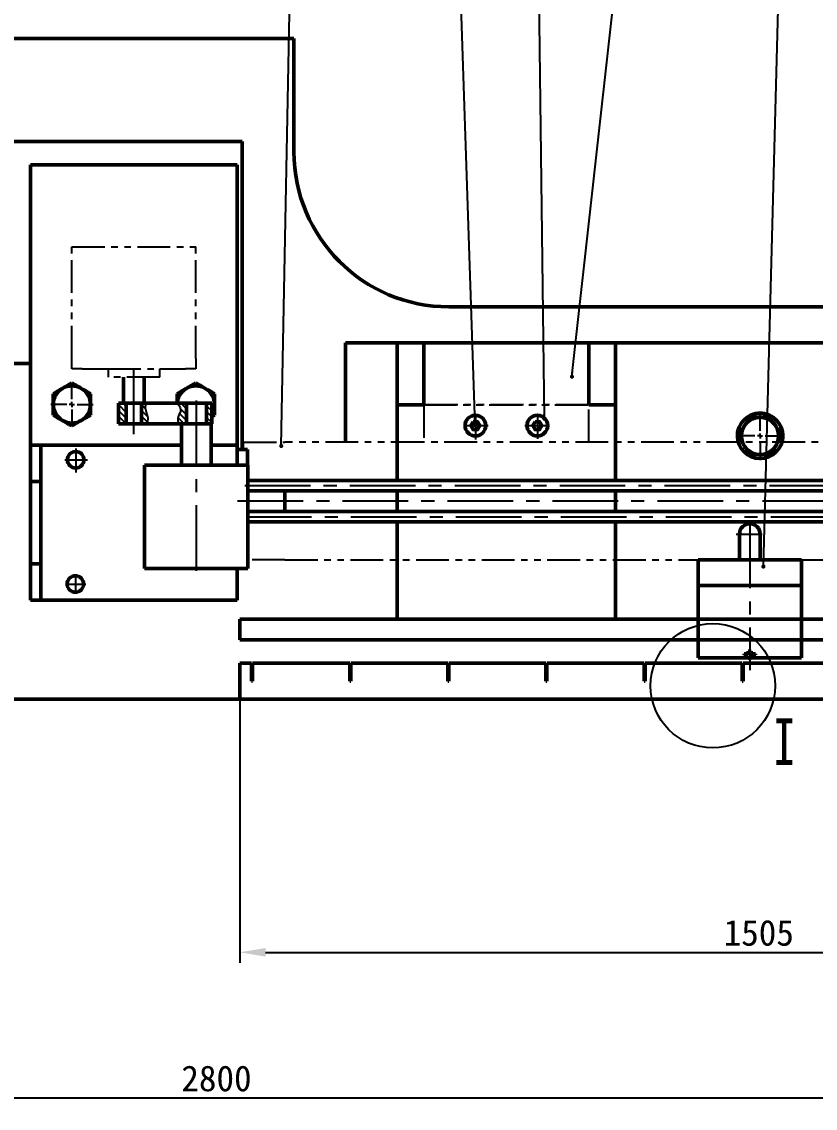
# Model space of a CAD drawing. Header units: millimetres. Extents: x 0 to 1189, y 0 to 841.
# Drawn here: x 331.2 to 484.8, y 188.4 to 398.9 of the extents above; entities that cross this region are included whole.
import ezdxf

# ---------------------------------------------------------------- set-up
doc = ezdxf.new("R2010")
doc.units = ezdxf.units.MM
doc.header["$PDSIZE"] = -1
doc.linetypes.add('CENTERX2', pattern=[20.32, 12.7, -2.54, 2.54, -2.54])
doc.linetypes.add('PHANTOM', pattern=[12.7, 6.35, -1.27, 1.27, -1.27, 1.27, -1.27])
for name, color, linetype in [('中心线', 1, 'CENTERX2'), ('剖面线', 6, 'Continuous'), ('双点划线', 2, 'PHANTOM'), ('尺寸线', 3, 'Continuous'), ('文字', 6, 'Continuous'), ('符号', 4, 'Continuous')]:
    doc.layers.add(name, color=color, linetype=linetype)
doc.layers.add('粗实线', color=255, linetype='Continuous', lineweight=50)
doc.styles.add('SLDTEXTSTYLE1', font='TXT', dxfattribs={"width": 0.7})
doc.dimstyles.new('SLDDIMSTYLE1', dxfattribs={"dimtxt": 0.18, "dimasz": 0.8, "dimexe": 0, "dimexo": 0.0625, "dimgap": 0, "dimtad": 0, "dimtih": 1, "dimtoh": 1, "dimdec": 0, "dimrnd": 1e-09, "dimzin": 0, "dimdsep": 46, "dimtxsty": 'Standard', "dimblk1": 'DOT', "dimblk2": 'DOT', "dimsah": 1, "dimcen": 0.09, "dimadec": 0, "dimazin": 0, "dimtfac": 0.8, "dimtdec": 0, "dimtofl": 0, "dimtmove": 0, "dimatfit": 3, "dimldrblk": 'DOT', "dimfxl": 0, "dimfrac": 2, "dimtolj": 1, "dimtzin": 0, "dimarcsym": 0})
doc.dimstyles.new('副本 ISO-25', dxfattribs={"dimscale": 2, "dimtxt": 2.5, "dimasz": 2.5, "dimexe": 1, "dimexo": 0, "dimtad": 1, "dimtoh": 1, "dimlfac": 5, "dimdsep": 46, "dimtxsty": 'Standard', "dimcen": 2.5, "dimclrd": 3, "dimclre": 3, "dimadec": 0, "dimazin": 0, "dimtfac": 1, "dimtmove": 0, "dimatfit": 3, "dimfxl": 0, "dimarcsym": 0})

# ---------------------------------------------------------------- blocks, each defined once
blk = doc.blocks.new('_Dot')
at = {"color": 0, "linetype": 'ByBlock', "lineweight": -2}
blk.add_line((-0.5, 0), (-1, 0), dxfattribs=at)
at = {"color": 0, "linetype": 'ByBlock', "const_width": 0.5}
blk.add_lwpolyline([(-0.25, 0, 1), (0.25, 0, 1)], format="xyb", close=True, dxfattribs=at)
blk = doc.blocks.new('SW_CENTERMARKSYMBOL_28')
at = {"layer": '中心线', "color": 0}
for p, q in [((0, 1), (0, 4.1)), ((-1, 0), (-4.1, 0)), ((0, 0), (-0.5, 0)), ((0, 0), (0, 0.5)), ((0, 0), (0, -0.5)), ((0, 0), (0.5, 0)), ((1, 0), (4.1, 0)), ((0, -1), (0, -4.1))]:
    blk.add_line(p, q, dxfattribs=at)
blk = doc.blocks.new('SW_CENTERMARKSYMBOL_41')
at = {"layer": '中心线', "color": 0}
for p, q in [((0, 1), (0, 4.7)), ((-1, 0), (-4.7, 0)), ((0, 0), (-0.5, 0)), ((0, 0), (0, 0.5)), ((0, 0), (0, -0.5)), ((0, 0), (0.5, 0)), ((1, 0), (4.7, 0)), ((0, -1), (0, -4.7))]:
    blk.add_line(p, q, dxfattribs=at)
blk = doc.blocks.new('*D162')
at = {"layer": 'Defpoints', "color": 0}
for p in [(598.9, 267.67), (138.9, 215.67), (598.9, 190.45)]:
    blk.add_point(p, dxfattribs=at)
at = {"layer": '尺寸线', "color": 3, "lineweight": -2}
for p, q in [((598.9, 267.67), (598.9, 188.45)), ((138.9, 215.67), (138.9, 188.45)), ((143.9, 190.45), (593.9, 190.45))]:
    blk.add_line(p, q, dxfattribs=at)
at = {"layer": '尺寸线', "color": 3}
for points in [[(143.9, 191.28), (143.9, 189.62), (138.9, 190.45)], [(593.9, 191.28), (593.9, 189.62), (598.9, 190.45)]]:
    blk.add_solid(points, dxfattribs=at)
at = {"layer": '尺寸线', "color": 0, "insert": (368.9, 194.2), "char_height": 5, "attachment_point": 5}
blk.add_mtext('2800', dxfattribs=at)
blk = doc.blocks.new('*D163')
at = {"layer": 'Defpoints', "color": 0}
for p in [(373.4, 267.67), (574.4, 267.67), (574.4, 218.65)]:
    blk.add_point(p, dxfattribs=at)
at = {"layer": '尺寸线', "color": 3, "lineweight": -2}
for p, q in [((373.4, 267.67), (373.4, 216.65)), ((574.4, 267.67), (574.4, 216.65)), ((378.4, 218.65), (569.4, 218.65))]:
    blk.add_line(p, q, dxfattribs=at)
at = {"layer": '尺寸线', "color": 3}
for points in [[(378.4, 219.49), (378.4, 217.82), (373.4, 218.65)], [(569.4, 219.49), (569.4, 217.82), (574.4, 218.65)]]:
    blk.add_solid(points, dxfattribs=at)
at = {"layer": '尺寸线', "color": 0, "insert": (473.9, 222.4), "char_height": 5, "attachment_point": 5}
blk.add_mtext('1505', dxfattribs=at)

msp = doc.modelspace()

# ---------------------------------------------------------------- hatches: boundary and pattern name
at = {"layer": '剖面线'}
h = msp.add_hatch(dxfattribs=at)
h.set_pattern_fill('ANSI31', color=256, scale=0.25, angle=90)
h.paths.add_polyline_path([(351.4029, 325.013), (349.9029, 325.013), (349.9029, 321.013), (351.4029, 321.013)])
edge = h.paths.add_edge_path()
edge.add_spline(control_points=[(355.3549, 321.013), (355.5046, 321.3886), (355.8292, 322.5061), (354.8903, 323.8939), (355.1891, 324.8123), (355.2791, 325.013)], knot_values=[0.67657545, 0.67657545, 0.67657545, 0.67657545, 1.85334223, 4.16056996, 4.81348372, 4.81348372, 4.81348372, 4.81348372], degree=3, periodic=0)
edge.add_line((355.2791, 325.013), (354.4029, 325.013))
edge.add_line((354.4029, 325.013), (354.4029, 321.013))
edge.add_line((354.4029, 321.013), (355.3549, 321.013))
h = msp.add_hatch(dxfattribs=at)
h.set_pattern_fill('ANSI31', color=256, scale=0.25, angle=90)
edge = h.paths.add_edge_path()
edge.add_line((363.1023, 325.013), (361.1701, 325.013))
edge.add_spline(control_points=[(361.1701, 325.013), (361.5941, 324.621), (362.2945, 323.8288), (361.3315, 322.4057), (361.4192, 321.4659), (361.5248, 321.013)], knot_values=[0.37389219, 0.37389219, 0.37389219, 0.37389219, 1.88930089, 3.36458602, 4.73111185, 4.73111185, 4.73111185, 4.73111185], degree=3, periodic=0)
edge.add_line((361.5248, 321.013), (363.1023, 321.013))
edge.add_line((363.1023, 321.013), (363.1023, 325.013))
h.paths.add_polyline_path([(367.9769, 325.013), (366.9769, 325.013), (366.9769, 321.013), (367.9769, 321.013)])

# ---------------------------------------------------------------- linework, layer by layer
msp.add_circle((465.0099, 270.2878), 12.0444)
for points, knots in [([(355.2791, 325.013), (355.1891, 324.8123), (354.8903, 323.8939), (355.8292, 322.5061), (355.5046, 321.3886), (355.3549, 321.013)], [0.67657545, 0.67657545, 0.67657545, 0.67657545, 1.32948921, 3.63671694, 4.81348372, 4.81348372, 4.81348372, 4.81348372]), ([(361.1701, 325.013), (361.5941, 324.621), (362.2945, 323.8288), (361.3315, 322.4057), (361.4192, 321.4659), (361.5248, 321.013)], [0.37389219, 0.37389219, 0.37389219, 0.37389219, 1.88930089, 3.36458602, 4.73111185, 4.73111185, 4.73111185, 4.73111185])]:
    msp.add_open_spline(points, degree=3, knots=knots)
at = {"layer": '中心线'}
for p, q in [((352.9029, 319.013), (352.9029, 332.013)), ((364.9769, 325.5562), (364.9769, 291.452)), ((419.0294, 322.9783), (419.0294, 318.0075)), ((431.0294, 322.867), (431.0294, 318.0946)), ((416.7507, 320.6738), (421.5249, 320.6738)), ((428.5902, 320.6738), (433.3281, 320.6738)), ((341.6437, 316.2075), (341.6437, 311.5769)), ((339.5358, 314.0475), (343.9252, 314.0475)), ((374.4005, 309.0556), (583.2619, 309.0556)), ((588.901, 306.0556), (372.2402, 306.0556)), ((374.6245, 303.013), (583.1399, 303.013)), ((472.1637, 301.8748), (472.1637, 273.3229)), ((469.547, 299.6738), (474.5592, 299.6738)), ((341.5789, 291.8855), (341.5789, 288.106)), ((339.7677, 289.9904), (343.6145, 289.9904))]:
    msp.add_line(p, q, dxfattribs=at)
at = {"layer": '双点划线'}
for p, q in [((340.9029, 355.2765), (364.9029, 355.2765)), ((340.9029, 333.6765), (340.9029, 355.2765)), ((364.9029, 333.6765), (364.9029, 355.2765)), ((340.9029, 331.6765), (340.9029, 333.6765)), ((364.9029, 333.6765), (364.9029, 331.6765)), ((342.9029, 331.6765), (340.9029, 331.6765)), ((342.9029, 331.6765), (347.9029, 331.6765)), ((347.9029, 331.6765), (347.9029, 330.0765)), ((347.9029, 331.6765), (357.9029, 331.6765)), ((357.9029, 330.0765), (357.9029, 331.6765)), ((357.9029, 331.6765), (362.9029, 331.6765)), ((364.9029, 331.6765), (362.9029, 331.6765)), ((357.9029, 330.0765), (347.9029, 330.0765)), ((441.0294, 324.6738), (409.0294, 324.6738)), ((409.0294, 324.6738), (409.0294, 317.4374)), ((409.0294, 324.6738), (441.0294, 324.6738)), ((441.0294, 317.4374), (441.0294, 324.6738)), ((374.1544, 317.4374), (382.1544, 317.4374)), ((374.1544, 316.0556), (374.1544, 317.4374)), ((409.0294, 317.4374), (382.1544, 317.4374)), ((559.0542, 317.4374), (409.0294, 317.4374)), ((382.1544, 294.6738), (374.9769, 294.6738)), ((382.1544, 294.6738), (462.1637, 294.6738)), ((482.1637, 294.6738), (550.0139, 294.6738))]:
    msp.add_line(p, q, dxfattribs=at)
at = {"layer": '粗实线'}
for p, q in [((208.9029, 395.6738), (383.9029, 395.6738)), ((383.9029, 395.6738), (383.9029, 373.6738)), ((373.9029, 375.6738), (277.8749, 375.6738)), ((373.9029, 375.6738), (373.9029, 316.0556)), ((332.9029, 371.1738), (332.9029, 316.8665)), ((372.9029, 371.1738), (332.9029, 371.1738)), ((372.9029, 316.8665), (372.9029, 371.1738)), ((413.9029, 343.6738), (598.9029, 343.6738)), ((393.9044, 336.6738), (393.9044, 317.4374)), ((403.9044, 336.6738), (393.9044, 336.6738)), ((403.9044, 336.6738), (403.9044, 324.6738)), ((403.9044, 336.6738), (409.0294, 336.6738)), ((441.0294, 336.6738), (409.0294, 336.6738)), ((409.0294, 336.6738), (409.0294, 324.6738)), ((441.0294, 324.6738), (441.0294, 336.6738)), ((441.0294, 336.6738), (446.1544, 336.6738)), ((446.1544, 336.6738), (446.1544, 324.6738)), ((502.1544, 336.6738), (446.1544, 336.6738)), ((309.4948, 332.6738), (332.9029, 332.6738)), ((350.9029, 330.0765), (350.9029, 325.013)), ((354.9029, 325.013), (354.9029, 330.0765)), ((349.9029, 325.013), (349.9029, 321.013)), ((351.9951, 325.013), (349.9029, 325.013)), ((351.4029, 325.013), (351.4029, 321.013)), ((364.0691, 325.013), (351.9951, 325.013)), ((354.4029, 325.013), (354.4029, 321.013)), ((363.1023, 321.013), (363.1023, 325.013)), ((367.9769, 325.013), (364.0691, 325.013)), ((366.9769, 321.013), (366.9769, 325.013)), ((367.9769, 321.013), (367.9769, 325.013)), ((403.9044, 324.6738), (409.0294, 324.6738)), ((403.9044, 317.4374), (403.9044, 324.6738)), ((403.9044, 317.4374), (403.9044, 324.6738)), ((441.0294, 324.6738), (446.1544, 324.6738)), ((446.1544, 324.6738), (446.1544, 317.4374)), ((367.9769, 322.388), (368.5029, 322.6917)), ((351.9951, 321.013), (349.9029, 321.013)), ((364.0691, 321.013), (351.9951, 321.013)), ((362.1023, 321.013), (362.1023, 313.013)), ((367.9769, 321.013), (364.0691, 321.013)), ((367.8516, 313.013), (367.8516, 321.013)), ((332.9029, 316.8665), (332.9029, 309.8665)), ((332.9029, 316.8665), (334.9029, 316.8665)), ((362.1023, 316.8665), (334.9029, 316.8665)), ((334.9029, 286.8665), (334.9029, 316.8665)), ((372.9029, 316.8665), (367.8516, 316.8665)), ((372.9029, 313.013), (372.9029, 316.8665)), ((372.9029, 316.0556), (374.9029, 316.0556)), ((374.9029, 316.0556), (374.9029, 313.013)), ((403.9044, 317.4374), (403.9044, 310.0556)), ((446.1544, 317.4374), (446.1544, 310.0556)), ((354.9769, 293.013), (354.9769, 313.013)), ((354.9769, 313.013), (374.9769, 313.013)), ((374.9769, 293.013), (374.9769, 313.013)), ((332.9029, 309.8665), (332.9029, 293.8665)), ((334.9029, 309.8665), (332.9029, 309.8665)), ((374.9769, 310.0556), (582.1544, 310.0556)), ((374.9769, 308.0556), (582.1544, 308.0556)), ((382.1544, 308.0556), (382.1544, 304.0556)), ((403.9044, 308.0556), (403.9044, 304.0556)), ((446.1544, 308.0556), (446.1544, 304.0556)), ((582.1544, 304.0556), (374.9769, 304.0556)), ((582.1544, 302.0556), (374.9769, 302.0556)), ((403.9044, 302.0556), (403.9044, 283.1738)), ((446.1544, 302.0556), (446.1544, 283.1738)), ((470.1637, 299.6738), (470.1637, 294.6738)), ((474.1637, 294.6738), (474.1637, 299.6738)), ((462.1637, 294.6738), (462.1637, 289.6738)), ((462.1637, 294.6738), (482.1637, 294.6738)), ((482.1637, 289.6738), (482.1637, 294.6738)), ((332.9029, 293.8665), (332.9029, 286.8665)), ((334.9029, 293.8665), (332.9029, 293.8665)), ((354.9769, 293.013), (374.9769, 293.013)), ((372.9029, 286.8665), (372.9029, 293.013)), ((482.1637, 289.6738), (462.1637, 289.6738)), ((462.1637, 289.6738), (462.1637, 283.1738)), ((482.1637, 289.6738), (482.1637, 283.1738)), ((334.9029, 286.8665), (332.9029, 286.8665)), ((372.9029, 286.8665), (334.9029, 286.8665)), ((373.4044, 283.1738), (462.1637, 283.1738)), ((373.4044, 279.1738), (373.4044, 283.1738)), ((482.1637, 283.1738), (462.1637, 283.1738)), ((462.1637, 283.1738), (462.1637, 279.1738)), ((482.1637, 283.1738), (574.4044, 283.1738)), ((482.1637, 283.1738), (482.1637, 279.1738)), ((373.4044, 279.1738), (462.1637, 279.1738)), ((482.1637, 279.1738), (462.1637, 279.1738)), ((462.1637, 279.1738), (462.1637, 275.6738)), ((482.1637, 279.1738), (574.4044, 279.1738)), ((482.1637, 279.1738), (482.1637, 275.6738)), ((471.8718, 276.4503), (471.0718, 276.4503)), ((471.0718, 276.2571), (471.0718, 276.4503)), ((471.0718, 276.2571), (472.1637, 275.4806)), ((471.8718, 276.2571), (471.0718, 276.2571)), ((472.4556, 276.9679), (471.8718, 276.9679)), ((471.8718, 276.7747), (471.8718, 276.9679)), ((472.4556, 276.7747), (471.8718, 276.7747)), ((471.8718, 276.7747), (471.8718, 276.2571)), ((472.1637, 275.4806), (473.2556, 276.2571)), ((472.4556, 276.7747), (472.4556, 276.9679)), ((472.4556, 276.2571), (472.4556, 276.7747)), ((473.2556, 276.4503), (472.4556, 276.4503)), ((473.2556, 276.2571), (472.4556, 276.2571)), ((473.2556, 276.2571), (473.2556, 276.4503)), ((373.4044, 267.6738), (373.4044, 274.6738)), ((373.4044, 274.6738), (375.6907, 274.6738)), ((375.6907, 274.6738), (375.6907, 271.1738)), ((375.8907, 271.1738), (375.8907, 274.6738)), ((375.8907, 274.6738), (394.6907, 274.6738)), ((394.6907, 274.6738), (394.6907, 271.1738)), ((394.8907, 274.6738), (413.6907, 274.6738)), ((394.8907, 271.1738), (394.8907, 274.6738)), ((413.6907, 274.6738), (413.6907, 271.1738)), ((413.8907, 271.1738), (413.8907, 274.6738)), ((413.8907, 274.6738), (432.6907, 274.6738)), ((432.6907, 274.6738), (432.6907, 271.1738)), ((432.8907, 274.6738), (451.6907, 274.6738)), ((432.8907, 271.1738), (432.8907, 274.6738)), ((451.6907, 274.6738), (451.6907, 271.1738)), ((451.8907, 271.1738), (451.8907, 274.6738)), ((451.8907, 274.6738), (470.6907, 274.6738)), ((471.8921, 275.6738), (462.1637, 275.6738)), ((470.6907, 274.6738), (470.6907, 271.1738)), ((470.8907, 271.1738), (470.8907, 274.6738)), ((470.8907, 274.6738), (489.6907, 274.6738)), ((482.1637, 275.6738), (472.4354, 275.6738)), ((375.6907, 271.1738), (375.8907, 271.1738)), ((394.6907, 271.1738), (394.8907, 271.1738)), ((413.6907, 271.1738), (413.8907, 271.1738)), ((432.6907, 271.1738), (432.8907, 271.1738)), ((451.6907, 271.1738), (451.8907, 271.1738)), ((470.6907, 271.1738), (470.8907, 271.1738)), ((373.4044, 267.6738), (208.9029, 267.6738)), ((373.4044, 267.6738), (574.4044, 267.6738))]:
    msp.add_line(p, q, dxfattribs=at)
for points in [[(418.5906, 321.4338), (418.1518, 320.6738), (418.5906, 319.9138), (419.4682, 319.9138), (419.907, 320.6738), (419.4682, 321.4338)], [(430.5906, 321.4338), (430.1518, 320.6738), (430.5906, 319.9138), (431.4682, 319.9138), (431.907, 320.6738), (431.4682, 321.4338)]]:
    msp.add_lwpolyline(points, close=True, dxfattribs=at)
for centre, radius in [((419.0294, 320.6738), 2), ((431.0294, 320.6738), 2), ((474.1544, 318.6738), 4.4), ((474.1544, 318.6738), 3.6), ((341.6437, 314.0475), 1.5983), ((341.5789, 289.9904), 1.5983)]:
    msp.add_circle(centre, radius, dxfattribs=at)
for centre, radius, start, end in [((413.9029, 373.6738), 30, 180, 270), ((340.9029, 324.7701), 3.6, 60, 120), ((364.9029, 324.7701), 3.6, 60, 120), ((340.9029, 324.7701), 3.6, 120, 180), ((340.9029, 324.7701), 3.6, 0, 60), ((364.9029, 324.7701), 3.6, 120, 176.131879), ((364.9029, 324.7701), 3.6, 0, 60), ((340.9029, 324.7701), 3.6, 180, 240), ((340.9029, 324.7701), 3.6, 300, 0), ((364.9029, 324.7701), 3.6, 328.636918, 0), ((474.1544, 318.6738), 4.4, 343.67984, 144.791501), ((474.1544, 318.6738), 3.6, 90, 150), ((474.1544, 318.6738), 3.6, 30, 90), ((340.9029, 324.7701), 3.6, 240, 300), ((474.1544, 318.6738), 4.4, 144.791501, 196.32016), ((474.1544, 318.6738), 3.6, 150, 200.087197), ((474.1544, 318.6738), 3.6, 339.912803, 30), ((472.1637, 299.6738), 2, 0, 180)]:
    msp.add_arc(centre, radius, start, end, dxfattribs=at)
for points, knots in [([(340.9029, 328.9271), (340.6106, 328.7583), (340.0206, 328.4176), (339.4107, 328.0655), (339.1029, 327.8878)], [0, 0, 0, 0, 0.49545796, 1, 1, 1, 1]), ([(342.7029, 327.8878), (342.4691, 328.0228), (341.998, 328.2948), (341.3979, 328.6413), (341.036, 328.8502), (340.9029, 328.9271)], [0, 0, 0, 0, 0.38387109, 0.77334068, 1, 1, 1, 1]), ([(364.9029, 328.9271), (364.6106, 328.7583), (364.0206, 328.4176), (363.4107, 328.0655), (363.1029, 327.8878)], [0, 0, 0, 0, 0.49545796, 1, 1, 1, 1]), ([(366.7029, 327.8878), (366.4691, 328.0228), (365.998, 328.2948), (365.3979, 328.6413), (365.036, 328.8502), (364.9029, 328.9271)], [0, 0, 0, 0, 0.38387109, 0.77334068, 1, 1, 1, 1]), ([(339.1029, 327.8878), (339.0603, 327.8632), (338.7372, 327.6767), (338.128, 327.3249), (337.5796, 327.0084), (337.3029, 326.8486)], [0, 0, 0, 0, 0.07010709, 0.53079324, 1, 1, 1, 1]), ([(337.3029, 326.8486), (337.3029, 326.5111), (337.3029, 325.8298), (337.3029, 325.1255), (337.3029, 324.7701)], [0, 0, 0, 0, 0.49545796, 1, 1, 1, 1]), ([(344.5029, 326.8486), (344.2814, 326.9765), (343.8364, 327.2335), (343.2315, 327.5827), (342.8516, 327.802), (342.7029, 327.8878)], [0, 0, 0, 0, 0.37618234, 0.7558189, 1, 1, 1, 1]), ([(344.5029, 324.7701), (344.5029, 324.8194), (344.5029, 325.1925), (344.5029, 325.896), (344.5029, 326.5291), (344.5029, 326.8486)], [0, 0, 0, 0, 0.070107087, 0.530793236, 1, 1, 1, 1]), ([(363.1029, 327.8878), (363.0603, 327.8632), (362.7372, 327.6767), (362.128, 327.3249), (361.5796, 327.0084), (361.3029, 326.8486)], [0, 0, 0, 0, 0.07010709, 0.53079324, 1, 1, 1, 1]), ([(361.3029, 326.8486), (361.3029, 326.5113), (361.3029, 325.9092), (361.3029, 325.2868), (361.3029, 325.013)], [0, 0, 0, 0, 0.56020522, 1, 1, 1, 1]), ([(368.5029, 326.8486), (368.2814, 326.9765), (367.8364, 327.2335), (367.2315, 327.5827), (366.8516, 327.802), (366.7029, 327.8878)], [0, 0, 0, 0, 0.37618234, 0.7558189, 1, 1, 1, 1]), ([(368.5029, 324.7701), (368.5029, 324.8194), (368.5029, 325.1925), (368.5029, 325.896), (368.5029, 326.5291), (368.5029, 326.8486)], [0, 0, 0, 0, 0.070107087, 0.530793236, 1, 1, 1, 1]), ([(337.3029, 324.7701), (337.3029, 324.7209), (337.3029, 324.3478), (337.3029, 323.6443), (337.3029, 323.0112), (337.3029, 322.6917)], [0, 0, 0, 0, 0.07010709, 0.53079324, 1, 1, 1, 1]), ([(344.5029, 322.6917), (344.5029, 323.0292), (344.5029, 323.7105), (344.5029, 324.4148), (344.5029, 324.7701)], [0, 0, 0, 0, 0.495457963, 1, 1, 1, 1]), ([(368.5029, 322.6917), (368.5029, 323.0292), (368.5029, 323.7105), (368.5029, 324.4148), (368.5029, 324.7701)], [0, 0, 0, 0, 0.495457963, 1, 1, 1, 1]), ([(337.3029, 322.6917), (337.436, 322.6148), (337.7948, 322.4077), (338.3948, 322.0613), (338.8659, 321.7893), (339.1029, 321.6525)], [0, 0, 0, 0, 0.22665983, 0.61085078, 1, 1, 1, 1]), ([(342.7029, 321.6525), (342.7456, 321.6771), (343.0687, 321.8636), (343.6779, 322.2154), (344.2263, 322.5319), (344.5029, 322.6917)], [0, 0, 0, 0, 0.07010709, 0.53079324, 1, 1, 1, 1]), ([(472.0759, 322.2738), (471.9072, 321.9815), (471.5665, 321.3915), (471.2144, 320.7815), (471.0367, 320.4738)], [0, 0, 0, 0, 0.49545796, 1, 1, 1, 1]), ([(474.1544, 322.2738), (473.8844, 322.2738), (473.3404, 322.2738), (472.6475, 322.2738), (472.2296, 322.2738), (472.0759, 322.2738)], [0, 0, 0, 0, 0.383871093, 0.773340675, 1, 1, 1, 1]), ([(476.2329, 322.2738), (475.9771, 322.2738), (475.4632, 322.2738), (474.7648, 322.2738), (474.3261, 322.2738), (474.1544, 322.2738)], [0, 0, 0, 0, 0.37618234, 0.7558189, 1, 1, 1, 1]), ([(477.2721, 320.4738), (477.2475, 320.5165), (477.0609, 320.8396), (476.7092, 321.4488), (476.3926, 321.9971), (476.2329, 322.2738)], [0, 0, 0, 0, 0.07010709, 0.53079324, 1, 1, 1, 1]), ([(339.1029, 321.6525), (339.2516, 321.5666), (339.6292, 321.3486), (340.2341, 320.9994), (340.6792, 320.7424), (340.9029, 320.6132)], [0, 0, 0, 0, 0.2441807, 0.62003708, 1, 1, 1, 1]), ([(340.9029, 320.6132), (341.1953, 320.782), (341.7853, 321.1226), (342.3952, 321.4748), (342.7029, 321.6525)], [0, 0, 0, 0, 0.49545796, 1, 1, 1, 1]), ([(471.0367, 320.4738), (471.0121, 320.4311), (470.8255, 320.108), (470.4738, 319.4988), (470.1572, 318.9505), (469.9975, 318.6738)], [0, 0, 0, 0, 0.07010709, 0.53079324, 1, 1, 1, 1]), ([(469.9975, 318.6738), (470.1658, 318.9654), (470.4004, 319.3717), (470.6429, 319.7917), (470.7113, 319.9102)], [0, 0, 0, 0, 0.7177492, 1, 1, 1, 1]), ([(478.3113, 318.6738), (478.1425, 318.9661), (477.8019, 319.5562), (477.4498, 320.1661), (477.2721, 320.4738)], [0, 0, 0, 0, 0.49545796, 1, 1, 1, 1]), ([(477.5975, 319.9102), (477.6751, 319.7759), (477.9173, 319.3563), (478.1519, 318.95), (478.3113, 318.6738)], [0, 0, 0, 0, 0.32023982, 1, 1, 1, 1]), ([(469.9975, 318.6738), (470.1658, 318.3822), (470.4004, 317.9759), (470.6429, 317.5559), (470.7113, 317.4374)], [0, 0, 0, 0, 0.7177492, 1, 1, 1, 1]), ([(471.0367, 316.8738), (471.0121, 316.9165), (470.8255, 317.2396), (470.4738, 317.8488), (470.1572, 318.3971), (469.9975, 318.6738)], [0, 0, 0, 0, 0.07010709, 0.53079324, 1, 1, 1, 1]), ([(478.3113, 318.6738), (478.1425, 318.3815), (477.8019, 317.7915), (477.4498, 317.1815), (477.2721, 316.8738)], [0, 0, 0, 0, 0.49545796, 1, 1, 1, 1]), ([(477.5975, 317.4374), (477.6751, 317.5718), (477.9173, 317.9914), (478.1519, 318.3976), (478.3113, 318.6738)], [0, 0, 0, 0, 0.32023982, 1, 1, 1, 1]), ([(472.0759, 315.0738), (471.9072, 315.3661), (471.5665, 315.9562), (471.2144, 316.5661), (471.0367, 316.8738)], [0, 0, 0, 0, 0.49545796, 1, 1, 1, 1]), ([(477.2721, 316.8738), (477.2475, 316.8311), (477.0609, 316.508), (476.7092, 315.8988), (476.3926, 315.3505), (476.2329, 315.0738)], [0, 0, 0, 0, 0.07010709, 0.53079324, 1, 1, 1, 1]), ([(474.1544, 315.0738), (473.8844, 315.0738), (473.3404, 315.0738), (472.6475, 315.0738), (472.2296, 315.0738), (472.0759, 315.0738)], [0, 0, 0, 0, 0.383871093, 0.773340675, 1, 1, 1, 1]), ([(476.2329, 315.0738), (475.9771, 315.0738), (475.4632, 315.0738), (474.7648, 315.0738), (474.3261, 315.0738), (474.1544, 315.0738)], [0, 0, 0, 0, 0.37618234, 0.7558189, 1, 1, 1, 1])]:
    msp.add_open_spline(points, degree=3, knots=knots, dxfattribs=at)

# ---------------------------------------------------------------- block references
at = {"layer": '中心线'}
for name, p in [('SW_CENTERMARKSYMBOL_28', (340.9029, 324.7701)), ('SW_CENTERMARKSYMBOL_41', (474.1544, 318.6738))]:
    msp.add_blockref(name, p, dxfattribs=at)

# ---------------------------------------------------------------- texts
at = {"layer": '文字', "insert": (476.6875, 263.9543), "char_height": 9, "attachment_point": 1, "style": 'SLDTEXTSTYLE1'}
msp.add_mtext('I', dxfattribs=at)

# ---------------------------------------------------------------- dimensions: what is measured, and where the dimension line sits
at = {"layer": '尺寸线'}
dim = msp.add_linear_dim(base=(598.9029, 190.4494), p1=(138.9029, 215.6738), p2=(598.9029, 267.6738), text='2800', dimstyle='副本 ISO-25', dxfattribs=at)
dim.commit()
dim.dimension.update_dxf_attribs({"geometry": '*D162', "text_midpoint": (368.9029, 194.1994)})
dim = msp.add_linear_dim(base=(574.4044, 218.6519), p1=(373.4044, 267.6738), p2=(574.4044, 267.6738), text='1505', dimstyle='副本 ISO-25', dxfattribs=at)
dim.commit()
dim.dimension.update_dxf_attribs({"geometry": '*D163', "text_midpoint": (473.9044, 218.6519), "dimtype": 160})

# ---------------------------------------------------------------- leaders
at = {"layer": '符号'}
for points in [[(318.483, 360.0482), (347.3923, 502.6031)], [(381.4384, 316.7266), (385.034, 502.6031)], [(418.9699, 320.7725), (412.9252, 502.6031)], [(432.3877, 322.0024), (430.1587, 502.6031)], [(437.7263, 330.1513), (456.9161, 502.6031)], [(474.8044, 293.3749), (480.2721, 502.6031)]]:
    msp.add_leader(points, dimstyle='SLDDIMSTYLE1', dxfattribs=at)

doc.saveas('drawing.dxf')
